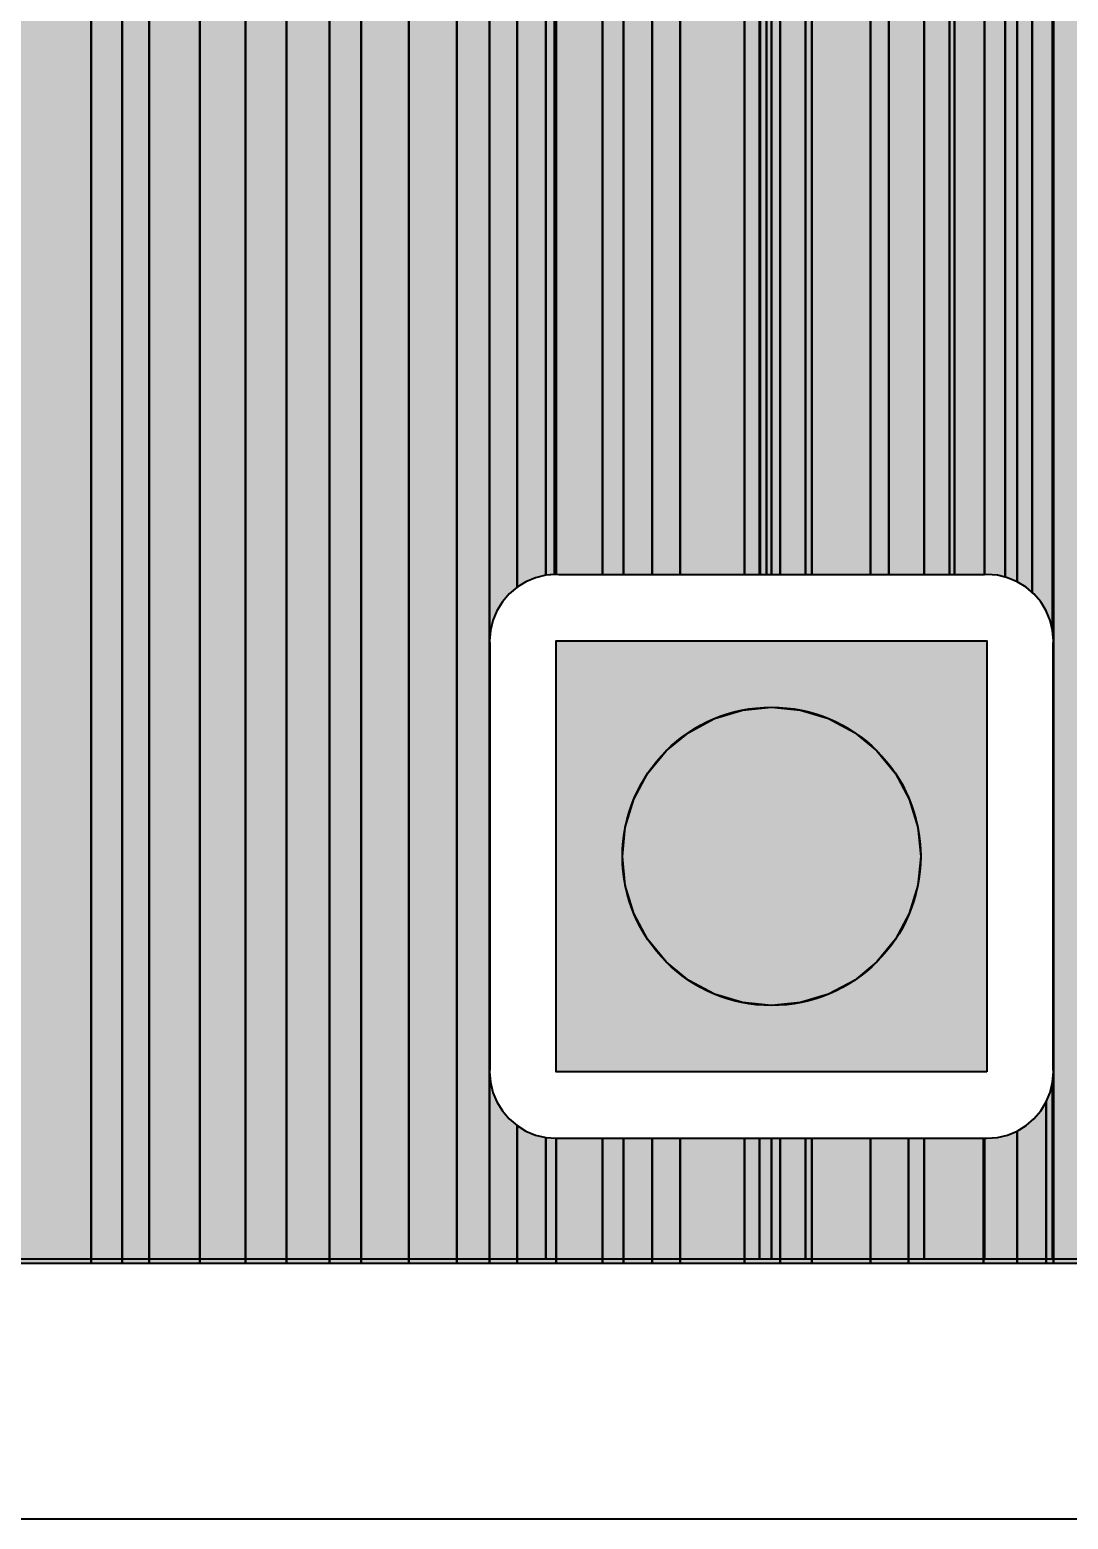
# Model space of a CAD drawing. Header units: millimetres. Extents: x 2 to 110, y 3 to 56.
# Drawn here: x 66.57 to 70.55, y 2.56 to 8.27 of the extents above; entities that cross this region are included whole.
import ezdxf

# ---------------------------------------------------------------- set-up
doc = ezdxf.new("R2010")
doc.units = ezdxf.units.MM
for name, color, linetype in [('bottom_copper', 7, 'Continuous'), ('bottom_silk', 7, 'Continuous'), ('drill_plated', 7, 'Continuous'), ('outline', 7, 'Continuous'), ('top_copper', 7, 'Continuous'), ('top_silk', 7, 'Continuous')]:
    doc.layers.add(name, color=color, linetype=linetype)

# ---------------------------------------------------------------- blocks, each defined once
blk = doc.blocks.new('Block27405')
at = {"layer": 'bottom_copper', "lineweight": 40}
for points in [[(1.1393, 2.6395), (0.9079, 2.6395), (0.9079, 48.9008), (0.9823, 48.8552), (1.1393, 48.7902), (1.1393, 2.6395)], [(1.1588, 2.6395), (1.1393, 2.6395), (1.1393, 48.7902), (1.1588, 48.7855), (1.1588, 2.6395)], [(0.9079, 2.6395), (0.8374, 2.6395), (0.8374, 42.4636), (0.8612, 42.5211), (0.8985, 42.6766), (0.9079, 42.836), (0.9079, 2.6395)], [(0.8374, 2.6395), (0.6125, 2.6395), (0.6125, 42.1154), (0.7164, 42.237), (0.8, 42.3733), (0.8374, 42.4636), (0.8374, 2.6395)], [(0.6125, 2.6395), (0.4909, 2.6395), (0.4909, 42.0115), (0.6125, 42.1154), (0.6125, 2.6395)], [(0.4909, 2.6395), (0.3546, 2.6395), (0.3546, 41.9279), (0.4909, 42.0115), (0.4909, 2.6395)], [(0.3546, 2.6395), (0.1079, 2.6395), (0.1079, 41.843), (0.2068, 41.8667), (0.3546, 41.9279), (0.3546, 2.6395)], [(1.2734, 2.6395), (1.1588, 2.6395), (1.1588, 38.772), (1.1713, 38.6126), (1.2086, 38.4571), (1.2698, 38.3093), (1.2734, 38.3034), (1.2734, 2.6395)], [(1.3529, 2.63), (1.3233, 2.6371), (1.2834, 2.6403), (1.2734, 2.6395), (1.2734, 38.3034), (1.3529, 38.1738), (1.3529, 2.63)], [(0.1079, 2.6395), (0, 2.6395), (0, 28.3273), (0.0612, 28.4751), (0.0985, 28.6306), (0.1079, 28.79), (0.1079, 2.6395)], [(0, 2.6395), (-0.1097, 2.6395), (-0.1097, 28.1605), (-0.0836, 28.191), (0, 28.3273), (0, 2.6395)], [(1.4573, 2.5711), (1.4332, 2.5916), (1.3991, 2.6125), (1.3621, 2.6278), (1.3529, 2.63), (1.3529, 17.868), (1.3654, 17.7086), (1.4027, 17.5531), (1.4573, 17.4212), (1.4573, 2.5711)], [(1.5382, 2.3855), (1.5351, 2.4253), (1.5257, 2.4642), (1.5104, 2.5012), (1.4895, 2.5353), (1.4639, 2.5653), (1.4573, 2.5711), (1.4573, 17.4212), (1.4639, 17.4053), (1.5382, 17.2842), (1.5382, 2.3855)], [(1.6514, 0), (1.5382, 0), (1.5382, 17.2842), (1.5475, 17.269), (1.6514, 17.1474), (1.6514, 0)], [(1.5382, 0.7345), (1.5374, 0.7445), (1.5374, 2.3755), (1.5382, 2.3855), (1.5382, 0.7345)], [(1.5382, 0), (1.5104, 0), (1.5104, 0.6188), (1.5257, 0.6558), (1.535, 0.6946), (1.5382, 0.7345), (1.5382, 0)], [(1.5104, 0), (1.3991, 0), (1.3991, 0.5075), (1.4332, 0.5284), (1.4636, 0.5543), (1.4895, 0.5847), (1.5104, 0.6188), (1.5104, 0)], [(0, 0), (-0.1097, 0), (-0.1097, 0.4805), (0, 0.4805), (0, 0)], [(0.1079, 0), (0, 0), (0, 0.4805), (0.1079, 0.4805), (0.1079, 0)], [(0.3546, 0), (0.1079, 0), (0.1079, 0.4805), (0.3546, 0.4805), (0.3546, 0)], [(0.4909, 0), (0.3546, 0), (0.3546, 0.4805), (0.4909, 0.4805), (0.4909, 0)], [(0.6125, 0), (0.4909, 0), (0.4909, 0.4805), (0.6125, 0.4805), (0.6125, 0)], [(0.8374, 0), (0.6125, 0), (0.6125, 0.4805), (0.8374, 0.4805), (0.8374, 0)], [(0.9823, 0), (0.8374, 0), (0.8374, 0.4805), (0.9823, 0.4805), (0.9823, 0)], [(1.2698, 0), (0.9823, 0), (0.9823, 0.4805), (1.2698, 0.4805), (1.2698, 0)], [(1.3991, 0), (1.2698, 0), (1.2698, 0.4805), (1.2734, 0.4805), (1.2834, 0.4797), (1.3232, 0.4829), (1.3621, 0.4922), (1.3991, 0.5075), (1.3991, 0)]]:
    blk.add_hatch(color=7, dxfattribs=at).paths.add_polyline_path(points, flags=0)
at = {"layer": 'bottom_copper', "color": 7, "lineweight": 40}
for points in [[(1.1393, 2.6395), (0.9079, 2.6395), (0.9079, 48.9008), (0.9823, 48.8552), (1.1393, 48.7902), (1.1393, 2.6395)], [(1.1588, 2.6395), (1.1393, 2.6395), (1.1393, 48.7902), (1.1588, 48.7855), (1.1588, 2.6395)], [(0.9079, 2.6395), (0.8374, 2.6395), (0.8374, 42.4636), (0.8612, 42.5211), (0.8985, 42.6766), (0.9079, 42.836), (0.9079, 2.6395)], [(0.8374, 2.6395), (0.6125, 2.6395), (0.6125, 42.1154), (0.7164, 42.237), (0.8, 42.3733), (0.8374, 42.4636), (0.8374, 2.6395)], [(0.6125, 2.6395), (0.4909, 2.6395), (0.4909, 42.0115), (0.6125, 42.1154), (0.6125, 2.6395)], [(0.4909, 2.6395), (0.3546, 2.6395), (0.3546, 41.9279), (0.4909, 42.0115), (0.4909, 2.6395)], [(0.3546, 2.6395), (0.1079, 2.6395), (0.1079, 41.843), (0.2068, 41.8667), (0.3546, 41.9279), (0.3546, 2.6395)], [(1.2734, 2.6395), (1.1588, 2.6395), (1.1588, 38.772), (1.1713, 38.6126), (1.2086, 38.4571), (1.2698, 38.3093), (1.2734, 38.3034), (1.2734, 2.6395)], [(1.3529, 2.63), (1.3233, 2.6371), (1.2834, 2.6403), (1.2734, 2.6395), (1.2734, 38.3034), (1.3529, 38.1738), (1.3529, 2.63)], [(0.1079, 2.6395), (0, 2.6395), (0, 28.3273), (0.0612, 28.4751), (0.0985, 28.6306), (0.1079, 28.79), (0.1079, 2.6395)], [(0, 2.6395), (-0.1097, 2.6395), (-0.1097, 28.1605), (-0.0836, 28.191), (0, 28.3273), (0, 2.6395)], [(1.4573, 2.5711), (1.4332, 2.5916), (1.3991, 2.6125), (1.3621, 2.6278), (1.3529, 2.63), (1.3529, 17.868), (1.3654, 17.7086), (1.4027, 17.5531), (1.4573, 17.4212), (1.4573, 2.5711)], [(1.5382, 2.3855), (1.5351, 2.4253), (1.5257, 2.4642), (1.5104, 2.5012), (1.4895, 2.5353), (1.4639, 2.5653), (1.4573, 2.5711), (1.4573, 17.4212), (1.4639, 17.4053), (1.5382, 17.2842), (1.5382, 2.3855)], [(1.6514, 0), (1.5382, 0), (1.5382, 17.2842), (1.5475, 17.269), (1.6514, 17.1474), (1.6514, 0)], [(1.5382, 0.7345), (1.5374, 0.7445), (1.5374, 2.3755), (1.5382, 2.3855), (1.5382, 0.7345)], [(1.5382, 0), (1.5104, 0), (1.5104, 0.6188), (1.5257, 0.6558), (1.535, 0.6946), (1.5382, 0.7345), (1.5382, 0)], [(1.5104, 0), (1.3991, 0), (1.3991, 0.5075), (1.4332, 0.5284), (1.4636, 0.5543), (1.4895, 0.5847), (1.5104, 0.6188), (1.5104, 0)], [(0, 0), (-0.1097, 0), (-0.1097, 0.4805), (0, 0.4805), (0, 0)], [(0.1079, 0), (0, 0), (0, 0.4805), (0.1079, 0.4805), (0.1079, 0)], [(0.3546, 0), (0.1079, 0), (0.1079, 0.4805), (0.3546, 0.4805), (0.3546, 0)], [(0.4909, 0), (0.3546, 0), (0.3546, 0.4805), (0.4909, 0.4805), (0.4909, 0)], [(0.6125, 0), (0.4909, 0), (0.4909, 0.4805), (0.6125, 0.4805), (0.6125, 0)], [(0.8374, 0), (0.6125, 0), (0.6125, 0.4805), (0.8374, 0.4805), (0.8374, 0)], [(0.9823, 0), (0.8374, 0), (0.8374, 0.4805), (0.9823, 0.4805), (0.9823, 0)], [(1.2698, 0), (0.9823, 0), (0.9823, 0.4805), (1.2698, 0.4805), (1.2698, 0)], [(1.3991, 0), (1.2698, 0), (1.2698, 0.4805), (1.2734, 0.4805), (1.2834, 0.4797), (1.3232, 0.4829), (1.3621, 0.4922), (1.3991, 0.5075), (1.3991, 0)]]:
    blk.add_lwpolyline(points, close=True, dxfattribs=at)
blk = doc.blocks.new('Block29029')
at = {"layer": 'bottom_copper', "lineweight": 40}
for points in [[(1.3459, 0), (0.9682, 0), (0.9682, 51.435), (1.3459, 51.435), (1.3459, 0)], [(1.4639, 0), (1.3459, 0), (1.3459, 49.82), (1.3592, 49.6506), (1.3989, 49.4854), (1.4639, 49.3284), (1.4639, 0)], [(1.5676, 0), (1.4639, 0), (1.4639, 49.3284), (1.5527, 49.1835), (1.5676, 49.166), (1.5676, 0)], [(1.7622, 0), (1.5676, 0), (1.5676, 28.79), (1.5801, 28.6306), (1.6174, 28.4751), (1.6786, 28.3273), (1.7622, 28.191), (1.7622, 0)], [(1.9371, 0), (1.7622, 0), (1.7622, 28.191), (1.8661, 28.0694), (1.9371, 28.0087), (1.9371, 0)], [(3.3851, 2.6395), (3.3047, 2.6395), (3.3047, 28.0672), (3.3073, 28.0694), (3.3851, 28.1605), (3.3851, 2.6395)], [(3.3047, 2.6395), (3.1372, 2.6395), (3.1272, 2.6403), (3.1272, 27.9296), (3.1857, 27.9655), (3.3047, 28.0672), (3.3047, 2.6395)], [(2.0941, 0), (1.9371, 0), (1.9371, 28.0087), (1.9877, 27.9655), (2.0941, 27.9002), (2.0941, 0)], [(3.1272, 2.6403), (3.0874, 2.6372), (3.0485, 2.6278), (3.0115, 2.6125), (2.9774, 2.5916), (2.9774, 27.8521), (3.0494, 27.8819), (3.1272, 27.9296), (3.1272, 2.6403)], [(2.2593, 0), (2.0941, 0), (2.0941, 27.9002), (2.124, 27.8819), (2.2593, 27.8259), (2.2593, 0)], [(2.3801, 0), (2.2593, 0), (2.2593, 27.8259), (2.2718, 27.8207), (2.3801, 27.7947), (2.3801, 0)], [(2.8724, 0), (2.7461, 0), (2.7461, 27.7834), (2.8724, 27.8137), (2.8724, 0)], [(2.9774, 2.5916), (2.947, 2.5657), (2.9211, 2.5353), (2.9002, 2.5012), (2.8849, 2.4642), (2.8756, 2.4254), (2.8724, 2.3855), (2.8724, 27.8137), (2.9016, 27.8207), (2.9774, 27.8521), (2.9774, 2.5916)], [(2.5622, 0), (2.3801, 0), (2.3801, 27.7947), (2.4273, 27.7834), (2.5622, 27.7728), (2.5622, 0)], [(2.7461, 0), (2.5622, 0), (2.5622, 27.7728), (2.5867, 27.7709), (2.7461, 27.7834), (2.7461, 0)], [(2.8732, 0.7445), (2.8724, 0.7345), (2.8724, 2.3855), (2.8732, 2.3755), (2.8732, 0.7445)], [(2.9774, 0), (2.8724, 0), (2.8724, 0.7345), (2.8755, 0.6947), (2.8849, 0.6558), (2.9002, 0.6188), (2.9211, 0.5847), (2.947, 0.5543), (2.9774, 0.5284), (2.9774, 0)], [(3.1272, 0), (2.9774, 0), (2.9774, 0.5284), (3.0115, 0.5075), (3.0485, 0.4922), (3.0873, 0.4829), (3.1272, 0.4797), (3.1272, 0)], [(3.3047, 0), (3.1272, 0), (3.1272, 0.4797), (3.1372, 0.4805), (3.3047, 0.4805), (3.3047, 0)], [(3.3851, 0), (3.3047, 0), (3.3047, 0.4805), (3.3851, 0.4805), (3.3851, 0)]]:
    blk.add_hatch(color=7, dxfattribs=at).paths.add_polyline_path(points, flags=0)
at = {"layer": 'bottom_copper', "color": 7, "lineweight": 40}
for points in [[(1.3459, 0), (0.9682, 0), (0.9682, 51.435), (1.3459, 51.435), (1.3459, 0)], [(1.4639, 0), (1.3459, 0), (1.3459, 49.82), (1.3592, 49.6506), (1.3989, 49.4854), (1.4639, 49.3284), (1.4639, 0)], [(1.5676, 0), (1.4639, 0), (1.4639, 49.3284), (1.5527, 49.1835), (1.5676, 49.166), (1.5676, 0)], [(1.7622, 0), (1.5676, 0), (1.5676, 28.79), (1.5801, 28.6306), (1.6174, 28.4751), (1.6786, 28.3273), (1.7622, 28.191), (1.7622, 0)], [(1.9371, 0), (1.7622, 0), (1.7622, 28.191), (1.8661, 28.0694), (1.9371, 28.0087), (1.9371, 0)], [(3.3851, 2.6395), (3.3047, 2.6395), (3.3047, 28.0672), (3.3073, 28.0694), (3.3851, 28.1605), (3.3851, 2.6395)], [(3.3047, 2.6395), (3.1372, 2.6395), (3.1272, 2.6403), (3.1272, 27.9296), (3.1857, 27.9655), (3.3047, 28.0672), (3.3047, 2.6395)], [(2.0941, 0), (1.9371, 0), (1.9371, 28.0087), (1.9877, 27.9655), (2.0941, 27.9002), (2.0941, 0)], [(3.1272, 2.6403), (3.0874, 2.6372), (3.0485, 2.6278), (3.0115, 2.6125), (2.9774, 2.5916), (2.9774, 27.8521), (3.0494, 27.8819), (3.1272, 27.9296), (3.1272, 2.6403)], [(2.2593, 0), (2.0941, 0), (2.0941, 27.9002), (2.124, 27.8819), (2.2593, 27.8259), (2.2593, 0)], [(2.3801, 0), (2.2593, 0), (2.2593, 27.8259), (2.2718, 27.8207), (2.3801, 27.7947), (2.3801, 0)], [(2.8724, 0), (2.7461, 0), (2.7461, 27.7834), (2.8724, 27.8137), (2.8724, 0)], [(2.9774, 2.5916), (2.947, 2.5657), (2.9211, 2.5353), (2.9002, 2.5012), (2.8849, 2.4642), (2.8756, 2.4254), (2.8724, 2.3855), (2.8724, 27.8137), (2.9016, 27.8207), (2.9774, 27.8521), (2.9774, 2.5916)], [(2.5622, 0), (2.3801, 0), (2.3801, 27.7947), (2.4273, 27.7834), (2.5622, 27.7728), (2.5622, 0)], [(2.7461, 0), (2.5622, 0), (2.5622, 27.7728), (2.5867, 27.7709), (2.7461, 27.7834), (2.7461, 0)], [(2.8732, 0.7445), (2.8724, 0.7345), (2.8724, 2.3855), (2.8732, 2.3755), (2.8732, 0.7445)], [(2.9774, 0), (2.8724, 0), (2.8724, 0.7345), (2.8755, 0.6947), (2.8849, 0.6558), (2.9002, 0.6188), (2.9211, 0.5847), (2.947, 0.5543), (2.9774, 0.5284), (2.9774, 0)], [(3.1272, 0), (2.9774, 0), (2.9774, 0.5284), (3.0115, 0.5075), (3.0485, 0.4922), (3.0873, 0.4829), (3.1272, 0.4797), (3.1272, 0)], [(3.3047, 0), (3.1272, 0), (3.1272, 0.4797), (3.1372, 0.4805), (3.3047, 0.4805), (3.3047, 0)], [(3.3851, 0), (3.3047, 0), (3.3047, 0.4805), (3.3851, 0.4805), (3.3851, 0)]]:
    blk.add_lwpolyline(points, close=True, dxfattribs=at)
blk = doc.blocks.new('Block90098')
at = {"layer": 'top_copper', "lineweight": 40}
for points in [[(0, 2.6235), (-0.1295, 2.6235), (-0.1295, 11.0356), (-0.1274, 11.0322), (-0.1015, 11.0018), (-0.0711, 10.9759), (-0.037, 10.955), (0, 10.9397), (0, 2.6235)], [(0.4555, 2.6235), (0, 2.6235), (0, 10.9397), (0.0388, 10.9303), (0.0787, 10.9272), (0.0887, 10.928), (0.4555, 10.928), (0.4555, 2.6235)], [(0.686, 2.6235), (0.4555, 2.6235), (0.4555, 10.928), (0.686, 10.928), (0.686, 2.6235)], [(0.8117, 2.5965), (0.7747, 2.6118), (0.7359, 2.6211), (0.696, 2.6243), (0.686, 2.6235), (0.686, 10.928), (0.8117, 10.928), (0.8117, 2.5965)], [(0.9476, 2.4094), (0.9383, 2.4482), (0.923, 2.4852), (0.9021, 2.5193), (0.8765, 2.5493), (0.8458, 2.5756), (0.8117, 2.5965), (0.8117, 10.928), (0.9476, 10.928), (0.9476, 2.4094)], [(0.9508, 2.3695), (0.9477, 2.4093), (0.9476, 10.928), (0.9508, 10.928), (0.9508, 2.3695)], [(1.064, 0), (0.9508, 0), (0.9508, 10.928), (1.064, 10.928), (1.064, 0)], [(0.9508, 0.7185), (0.95, 0.7285), (0.95, 2.3595), (0.9508, 2.3695), (0.9508, 0.7185)], [(0.9508, 0), (0.9477, 0), (0.9476, 0.6786), (0.9508, 0.7185), (0.9508, 0)], [(0.9476, 0), (0.8117, 0), (0.8117, 0.4915), (0.8458, 0.5124), (0.8762, 0.5383), (0.9021, 0.5687), (0.923, 0.6028), (0.9383, 0.6398), (0.9476, 0.6786), (0.9476, 0)], [(0, 0), (-0.1295, 0), (-0.1295, 0.4645), (0, 0.4645), (0, 0)], [(0.4555, 0), (0, 0), (0, 0.4645), (0.4555, 0.4645), (0.4555, 0)], [(0.686, 0), (0.4555, 0), (0.4555, 0.4645), (0.686, 0.4645), (0.686, 0)], [(0.8117, 0), (0.686, 0), (0.686, 0.4645), (0.696, 0.4637), (0.7358, 0.4669), (0.7747, 0.4762), (0.8117, 0.4915), (0.8117, 0)]]:
    blk.add_hatch(color=7, dxfattribs=at).paths.add_polyline_path(points, flags=0)
at = {"layer": 'top_copper', "color": 7, "lineweight": 40}
for points in [[(0, 2.6235), (-0.1295, 2.6235), (-0.1295, 11.0356), (-0.1274, 11.0322), (-0.1015, 11.0018), (-0.0711, 10.9759), (-0.037, 10.955), (0, 10.9397), (0, 2.6235)], [(0.4555, 2.6235), (0, 2.6235), (0, 10.9397), (0.0388, 10.9303), (0.0787, 10.9272), (0.0887, 10.928), (0.4555, 10.928), (0.4555, 2.6235)], [(0.686, 2.6235), (0.4555, 2.6235), (0.4555, 10.928), (0.686, 10.928), (0.686, 2.6235)], [(0.8117, 2.5965), (0.7747, 2.6118), (0.7359, 2.6211), (0.696, 2.6243), (0.686, 2.6235), (0.686, 10.928), (0.8117, 10.928), (0.8117, 2.5965)], [(0.9476, 2.4094), (0.9383, 2.4482), (0.923, 2.4852), (0.9021, 2.5193), (0.8765, 2.5493), (0.8458, 2.5756), (0.8117, 2.5965), (0.8117, 10.928), (0.9476, 10.928), (0.9476, 2.4094)], [(0.9508, 2.3695), (0.9477, 2.4093), (0.9476, 10.928), (0.9508, 10.928), (0.9508, 2.3695)], [(1.064, 0), (0.9508, 0), (0.9508, 10.928), (1.064, 10.928), (1.064, 0)], [(0.9508, 0.7185), (0.95, 0.7285), (0.95, 2.3595), (0.9508, 2.3695), (0.9508, 0.7185)], [(0.9508, 0), (0.9477, 0), (0.9476, 0.6786), (0.9508, 0.7185), (0.9508, 0)], [(0.9476, 0), (0.8117, 0), (0.8117, 0.4915), (0.8458, 0.5124), (0.8762, 0.5383), (0.9021, 0.5687), (0.923, 0.6028), (0.9383, 0.6398), (0.9476, 0.6786), (0.9476, 0)], [(0, 0), (-0.1295, 0), (-0.1295, 0.4645), (0, 0.4645), (0, 0)], [(0.4555, 0), (0, 0), (0, 0.4645), (0.4555, 0.4645), (0.4555, 0)], [(0.686, 0), (0.4555, 0), (0.4555, 0.4645), (0.686, 0.4645), (0.686, 0)], [(0.8117, 0), (0.686, 0), (0.686, 0.4645), (0.696, 0.4637), (0.7358, 0.4669), (0.7747, 0.4762), (0.8117, 0.4915), (0.8117, 0)]]:
    blk.add_lwpolyline(points, close=True, dxfattribs=at)
blk = doc.blocks.new('Block93553')
at = {"layer": 'top_copper', "lineweight": 40}
for points in [[(16.0134, 2.6235), (15.2445, 2.6235), (15.2345, 2.6243), (15.2286, 2.6238), (15.2286, 11.324), (16.0134, 11.324), (16.0134, 2.6235)], [(16.0165, 2.6235), (16.0134, 2.6235), (16.0134, 11.182), (16.0165, 11.1422), (16.0165, 2.6235)], [(16.0412, 2.6235), (16.0165, 2.6235), (16.0165, 11.1421), (16.0259, 11.1033), (16.0412, 11.0663), (16.0412, 2.6235)], [(16.06, 2.6235), (16.0412, 2.6235), (16.0412, 11.0663), (16.06, 11.0356), (16.06, 2.6235)], [(15.2286, 2.6238), (15.1947, 2.6212), (15.1946, 10.8022), (15.2008, 10.8123), (15.2161, 10.8493), (15.2255, 10.8881), (15.2286, 10.928), (15.2286, 2.6238)], [(15.1946, 2.6211), (15.1558, 2.6118), (15.1188, 2.5965), (15.0847, 2.5756), (15.0847, 10.699), (15.0895, 10.701), (15.1236, 10.7219), (15.154, 10.7478), (15.1799, 10.7782), (15.1946, 10.8022), (15.1946, 2.6211)], [(14.9797, 0), (12.6621, 0), (12.6621, 10.0832), (13.0952, 10.0832), (13.1102, 10.082), (13.1699, 10.0867), (13.2283, 10.1007), (13.2837, 10.1237), (13.3348, 10.155), (13.3804, 10.194), (13.3902, 10.2054), (13.8588, 10.674), (14.9638, 10.674), (14.9738, 10.6732), (14.9797, 10.6737), (14.9797, 0)], [(15.0847, 2.5756), (15.0543, 2.5497), (15.0284, 2.5193), (15.0075, 2.4852), (14.9922, 2.4482), (14.9829, 2.4094), (14.9797, 2.3695), (14.9797, 10.6737), (15.0137, 10.6763), (15.0525, 10.6857), (15.0847, 10.699), (15.0847, 2.5756)], [(14.9805, 0.7285), (14.9797, 0.7185), (14.9797, 2.3695), (14.9805, 2.3595), (14.9805, 0.7285)], [(15.0847, 0), (14.9797, 0), (14.9797, 0.7185), (14.9828, 0.6787), (14.9922, 0.6398), (15.0075, 0.6028), (15.0284, 0.5687), (15.0543, 0.5383), (15.0847, 0.5124), (15.0847, 0)], [(15.1946, 0), (15.0847, 0), (15.0847, 0.5124), (15.1188, 0.4915), (15.1558, 0.4762), (15.1946, 0.4669), (15.1946, 0)], [(16.0134, 0), (15.1947, 0), (15.1946, 0.4669), (15.2345, 0.4637), (15.2445, 0.4645), (16.0134, 0.4645), (16.0134, 0)], [(16.06, 0), (16.0134, 0), (16.0134, 0.4645), (16.06, 0.4645), (16.06, 0)]]:
    blk.add_hatch(color=7, dxfattribs=at).paths.add_polyline_path(points, flags=0)
at = {"layer": 'top_copper', "color": 7, "lineweight": 40}
for points in [[(16.0134, 2.6235), (15.2445, 2.6235), (15.2345, 2.6243), (15.2286, 2.6238), (15.2286, 11.324), (16.0134, 11.324), (16.0134, 2.6235)], [(16.0165, 2.6235), (16.0134, 2.6235), (16.0134, 11.182), (16.0165, 11.1422), (16.0165, 2.6235)], [(16.0412, 2.6235), (16.0165, 2.6235), (16.0165, 11.1421), (16.0259, 11.1033), (16.0412, 11.0663), (16.0412, 2.6235)], [(16.06, 2.6235), (16.0412, 2.6235), (16.0412, 11.0663), (16.06, 11.0356), (16.06, 2.6235)], [(15.2286, 2.6238), (15.1947, 2.6212), (15.1946, 10.8022), (15.2008, 10.8123), (15.2161, 10.8493), (15.2255, 10.8881), (15.2286, 10.928), (15.2286, 2.6238)], [(15.1946, 2.6211), (15.1558, 2.6118), (15.1188, 2.5965), (15.0847, 2.5756), (15.0847, 10.699), (15.0895, 10.701), (15.1236, 10.7219), (15.154, 10.7478), (15.1799, 10.7782), (15.1946, 10.8022), (15.1946, 2.6211)], [(14.9797, 0), (12.6621, 0), (12.6621, 10.0832), (13.0952, 10.0832), (13.1102, 10.082), (13.1699, 10.0867), (13.2283, 10.1007), (13.2837, 10.1237), (13.3348, 10.155), (13.3804, 10.194), (13.3902, 10.2054), (13.8588, 10.674), (14.9638, 10.674), (14.9738, 10.6732), (14.9797, 10.6737), (14.9797, 0)], [(15.0847, 2.5756), (15.0543, 2.5497), (15.0284, 2.5193), (15.0075, 2.4852), (14.9922, 2.4482), (14.9829, 2.4094), (14.9797, 2.3695), (14.9797, 10.6737), (15.0137, 10.6763), (15.0525, 10.6857), (15.0847, 10.699), (15.0847, 2.5756)], [(14.9805, 0.7285), (14.9797, 0.7185), (14.9797, 2.3695), (14.9805, 2.3595), (14.9805, 0.7285)], [(15.0847, 0), (14.9797, 0), (14.9797, 0.7185), (14.9828, 0.6787), (14.9922, 0.6398), (15.0075, 0.6028), (15.0284, 0.5687), (15.0543, 0.5383), (15.0847, 0.5124), (15.0847, 0)], [(15.1946, 0), (15.0847, 0), (15.0847, 0.5124), (15.1188, 0.4915), (15.1558, 0.4762), (15.1946, 0.4669), (15.1946, 0)], [(16.0134, 0), (15.1947, 0), (15.1946, 0.4669), (15.2345, 0.4637), (15.2445, 0.4645), (16.0134, 0.4645), (16.0134, 0)], [(16.06, 0), (16.0134, 0), (16.0134, 0.4645), (16.06, 0.4645), (16.06, 0)]]:
    blk.add_lwpolyline(points, close=True, dxfattribs=at)

msp = doc.modelspace()

# ---------------------------------------------------------------- hatches: boundary and pattern name
at = {"layer": 'bottom_copper', "lineweight": 40}
for points in [[(70.2395, 4.2725), (68.5885, 4.2725), (68.5885, 5.9235), (70.2395, 5.9235), (70.2395, 4.2725)], [(69.9745, 4.9865), (69.942, 4.8793), (69.8892, 4.7805), (69.8181, 4.6939), (69.7315, 4.6228), (69.6327, 4.57), (69.5255, 4.5375), (69.414, 4.5265), (69.3025, 4.5375), (69.1953, 4.57), (69.0965, 4.6228), (69.0099, 4.6939), (68.9388, 4.7805), (68.886, 4.8793), (68.8535, 4.9865), (68.8425, 5.098), (68.8535, 5.2095), (68.886, 5.3167), (68.9388, 5.4155), (69.0099, 5.5021), (69.0965, 5.5732), (69.1953, 5.626), (69.3025, 5.6585), (69.414, 5.6695), (69.5255, 5.6585), (69.6327, 5.626), (69.7315, 5.5732), (69.8181, 5.5021), (69.8892, 5.4155), (69.942, 5.3167), (69.9745, 5.2095), (69.9855, 5.098), (69.9745, 4.9865)]]:
    msp.add_hatch(color=7, dxfattribs=at).paths.add_polyline_path(points, flags=0)
at = {"layer": 'drill_plated', "lineweight": 40}
msp.add_hatch(color=7, dxfattribs=at).paths.add_polyline_path([(69.9745, 4.9865), (69.942, 4.8793), (69.8892, 4.7805), (69.8181, 4.6939), (69.7315, 4.6228), (69.6327, 4.57), (69.5255, 4.5375), (69.414, 4.5265), (69.3025, 4.5375), (69.1953, 4.57), (69.0965, 4.6228), (69.0099, 4.6939), (68.9388, 4.7805), (68.886, 4.8793), (68.8535, 4.9865), (68.8425, 5.098), (68.8535, 5.2095), (68.886, 5.3167), (68.9388, 5.4155), (69.0099, 5.5021), (69.0965, 5.5732), (69.1953, 5.626), (69.3025, 5.6585), (69.414, 5.6695), (69.5255, 5.6585), (69.6327, 5.626), (69.7315, 5.5732), (69.8181, 5.5021), (69.8892, 5.4155), (69.942, 5.3167), (69.9745, 5.2095), (69.9855, 5.098), (69.9745, 4.9865)], flags=0)
at = {"layer": 'top_copper', "lineweight": 40}
for points in [[(70.2395, 4.2725), (68.5885, 4.2725), (68.5885, 5.9235), (70.2395, 5.9235), (70.2395, 4.2725)], [(69.9745, 4.9865), (69.942, 4.8793), (69.8892, 4.7805), (69.8181, 4.6939), (69.7315, 4.6228), (69.6327, 4.57), (69.5255, 4.5375), (69.414, 4.5265), (69.3025, 4.5375), (69.1953, 4.57), (69.0965, 4.6228), (69.0099, 4.6939), (68.9388, 4.7805), (68.886, 4.8793), (68.8535, 4.9865), (68.8425, 5.098), (68.8535, 5.2095), (68.886, 5.3167), (68.9388, 5.4155), (69.0099, 5.5021), (69.0965, 5.5732), (69.1953, 5.626), (69.3025, 5.6585), (69.414, 5.6695), (69.5255, 5.6585), (69.6327, 5.626), (69.7315, 5.5732), (69.8181, 5.5021), (69.8892, 5.4155), (69.942, 5.3167), (69.9745, 5.2095), (69.9855, 5.098), (69.9745, 4.9865)]]:
    msp.add_hatch(color=7, dxfattribs=at).paths.add_polyline_path(points, flags=0)

# ---------------------------------------------------------------- linework, layer by layer
at = {"layer": 'bottom_copper', "color": 7, "lineweight": 40}
for p, q in [((68.8464, 6.1775), (68.8464, 31.6985)), ((68.8464, 31.6985), (68.8464, 6.1775)), ((68.5098, 6.1658), (68.4728, 6.1505)), ((68.5486, 6.1751), (68.5098, 6.1658)), ((68.5487, 6.1752), (68.5486, 6.1751)), ((68.5885, 6.1783), (68.5487, 6.1752)), ((68.5985, 6.1775), (68.5885, 6.1783)), ((68.8464, 6.1775), (68.5985, 6.1775)), ((70.2295, 6.1775), (68.8464, 6.1775)), ((70.2395, 6.1783), (70.2295, 6.1775)), ((70.2794, 6.1751), (70.2395, 6.1783)), ((70.3182, 6.1658), (70.2794, 6.1751)), ((70.3552, 6.1505), (70.3182, 6.1658)), ((68.4387, 6.1296), (68.4083, 6.1037)), ((68.4728, 6.1505), (68.4387, 6.1296)), ((70.3893, 6.1296), (70.3552, 6.1505)), ((70.4197, 6.1037), (70.3893, 6.1296)), ((68.3824, 6.0733), (68.3615, 6.0392)), ((68.4083, 6.1037), (68.3824, 6.0733)), ((70.4456, 6.0733), (70.4197, 6.1037)), ((70.4665, 6.0392), (70.4456, 6.0733)), ((68.3462, 6.0022), (68.3369, 5.9634)), ((68.3615, 6.0392), (68.3462, 6.0022)), ((70.4818, 6.0022), (70.4665, 6.0392)), ((70.4911, 5.9634), (70.4818, 6.0022)), ((68.3369, 5.9634), (68.3337, 5.9235)), ((70.4912, 5.9633), (70.4911, 5.9634)), ((70.4943, 5.9235), (70.4912, 5.9633)), ((68.3337, 5.9235), (68.3345, 5.9135)), ((68.3345, 5.9135), (68.3345, 4.2825)), ((68.5885, 5.9235), (70.2395, 5.9235)), ((68.5885, 4.2725), (68.5885, 5.9235)), ((70.2395, 5.9235), (70.2395, 4.2725)), ((70.4935, 5.9135), (70.4943, 5.9235)), ((70.4935, 4.2825), (70.4935, 5.9135)), ((68.3345, 4.2825), (68.3337, 4.2725)), ((70.4943, 4.2725), (70.4935, 4.2825)), ((68.3337, 4.2725), (68.3368, 4.2327)), ((68.3368, 4.2327), (68.3369, 4.2326)), ((68.3369, 4.2326), (68.3462, 4.1938)), ((70.2395, 4.2725), (68.5885, 4.2725)), ((70.4818, 4.1938), (70.4911, 4.2326)), ((70.4911, 4.2326), (70.4943, 4.2725)), ((68.3462, 4.1938), (68.3615, 4.1568)), ((70.4665, 4.1568), (70.4818, 4.1938)), ((68.3615, 4.1568), (68.3824, 4.1227)), ((68.3824, 4.1227), (68.4083, 4.0923)), ((70.4197, 4.0923), (70.4456, 4.1227)), ((70.4456, 4.1227), (70.4665, 4.1568)), ((68.4083, 4.0923), (68.4387, 4.0664)), ((68.4387, 4.0664), (68.4728, 4.0455)), ((70.3552, 4.0455), (70.3893, 4.0664)), ((70.3893, 4.0664), (70.4197, 4.0923)), ((68.4728, 4.0455), (68.5098, 4.0302)), ((68.5098, 4.0302), (68.5486, 4.0209)), ((68.5486, 4.0209), (68.5885, 4.0177)), ((68.5885, 4.0177), (68.5985, 4.0185)), ((68.5985, 4.0185), (68.8464, 4.0185)), ((68.8464, 3.538), (68.8464, 4.0185)), ((68.8464, 4.0185), (70.2295, 4.0185)), ((68.8464, 4.0185), (68.8464, 3.538)), ((70.2295, 4.0185), (70.2395, 4.0177)), ((70.2395, 4.0177), (70.2793, 4.0209)), ((70.2793, 4.0209), (70.2794, 4.0209)), ((70.2794, 4.0209), (70.3182, 4.0302)), ((70.3182, 4.0302), (70.3552, 4.0455)), ((68.8464, 3.538), (65.3483, 3.538)), ((71.1324, 3.538), (68.8464, 3.538))]:
    msp.add_line(p, q, dxfattribs=at)
for points in [[(70.2395, 4.2725), (68.5885, 4.2725), (68.5885, 5.9235), (70.2395, 5.9235), (70.2395, 4.2725)], [(69.9745, 4.9865), (69.942, 4.8793), (69.8892, 4.7805), (69.8181, 4.6939), (69.7315, 4.6228), (69.6327, 4.57), (69.5255, 4.5375), (69.414, 4.5265), (69.3025, 4.5375), (69.1953, 4.57), (69.0965, 4.6228), (69.0099, 4.6939), (68.9388, 4.7805), (68.886, 4.8793), (68.8535, 4.9865), (68.8425, 5.098), (68.8535, 5.2095), (68.886, 5.3167), (68.9388, 5.4155), (69.0099, 5.5021), (69.0965, 5.5732), (69.1953, 5.626), (69.3025, 5.6585), (69.414, 5.6695), (69.5255, 5.6585), (69.6327, 5.626), (69.7315, 5.5732), (69.8181, 5.5021), (69.8892, 5.4155), (69.942, 5.3167), (69.9745, 5.2095), (69.9855, 5.098), (69.9745, 4.9865)]]:
    msp.add_lwpolyline(points, close=True, dxfattribs=at)
msp.add_ellipse((69.414, 5.098), major_axis=(0.5715, 0), ratio=1, dxfattribs=at)
at = {"layer": 'bottom_silk', "color": 7, "lineweight": 40}
msp.add_line((110.054, 2.558), (2.104, 2.558), dxfattribs=at)
at = {"layer": 'drill_plated', "color": 7, "lineweight": 40}
msp.add_lwpolyline([(69.9745, 4.9865), (69.942, 4.8793), (69.8892, 4.7805), (69.8181, 4.6939), (69.7315, 4.6228), (69.6327, 4.57), (69.5255, 4.5375), (69.414, 4.5265), (69.3025, 4.5375), (69.1953, 4.57), (69.0965, 4.6228), (69.0099, 4.6939), (68.9388, 4.7805), (68.886, 4.8793), (68.8535, 4.9865), (68.8425, 5.098), (68.8535, 5.2095), (68.886, 5.3167), (68.9388, 5.4155), (69.0099, 5.5021), (69.0965, 5.5732), (69.1953, 5.626), (69.3025, 5.6585), (69.414, 5.6695), (69.5255, 5.6585), (69.6327, 5.626), (69.7315, 5.5732), (69.8181, 5.5021), (69.8892, 5.4155), (69.942, 5.3167), (69.9745, 5.2095), (69.9855, 5.098), (69.9745, 4.9865)], close=True, dxfattribs=at)
msp.add_ellipse((69.414, 5.098), major_axis=(0.5715, 0), ratio=1, dxfattribs=at)
at = {"layer": 'outline', "color": 7, "lineweight": 40}
msp.add_line((110.054, 2.558), (2.104, 2.558), dxfattribs=at)
at = {"layer": 'top_copper', "color": 7, "lineweight": 40}
for p, q in [((69.414, 6.1775), (69.414, 14.5896)), ((69.414, 14.5896), (69.414, 6.1775)), ((68.5098, 6.1658), (68.4728, 6.1505)), ((68.5486, 6.1751), (68.5098, 6.1658)), ((68.5487, 6.1752), (68.5486, 6.1751)), ((68.5885, 6.1783), (68.5487, 6.1752)), ((68.5985, 6.1775), (68.5885, 6.1783)), ((69.414, 6.1775), (68.5985, 6.1775)), ((70.2295, 6.1775), (69.414, 6.1775)), ((70.2395, 6.1783), (70.2295, 6.1775)), ((70.2794, 6.1751), (70.2395, 6.1783)), ((70.3182, 6.1658), (70.2794, 6.1751)), ((70.3552, 6.1505), (70.3182, 6.1658)), ((68.4387, 6.1296), (68.4083, 6.1037)), ((68.4728, 6.1505), (68.4387, 6.1296)), ((70.3893, 6.1296), (70.3552, 6.1505)), ((70.4197, 6.1037), (70.3893, 6.1296)), ((68.3824, 6.0733), (68.3615, 6.0392)), ((68.4083, 6.1037), (68.3824, 6.0733)), ((70.4456, 6.0733), (70.4197, 6.1037)), ((70.4665, 6.0392), (70.4456, 6.0733)), ((68.3462, 6.0022), (68.3369, 5.9634)), ((68.3615, 6.0392), (68.3462, 6.0022)), ((70.4818, 6.0022), (70.4665, 6.0392)), ((70.4911, 5.9634), (70.4818, 6.0022)), ((68.3369, 5.9634), (68.3337, 5.9235)), ((70.4912, 5.9633), (70.4911, 5.9634)), ((70.4943, 5.9235), (70.4912, 5.9633)), ((68.3337, 5.9235), (68.3345, 5.9135)), ((68.3345, 5.9135), (68.3345, 4.2825)), ((68.5885, 5.9235), (70.2395, 5.9235)), ((68.5885, 4.2725), (68.5885, 5.9235)), ((70.2395, 5.9235), (70.2395, 4.2725)), ((70.4935, 5.9135), (70.4943, 5.9235)), ((70.4935, 4.2825), (70.4935, 5.9135)), ((68.3345, 4.2825), (68.3337, 4.2725)), ((70.4943, 4.2725), (70.4935, 4.2825)), ((68.3337, 4.2725), (68.3368, 4.2327)), ((68.3368, 4.2327), (68.3369, 4.2326)), ((68.3369, 4.2326), (68.3462, 4.1938)), ((70.2395, 4.2725), (68.5885, 4.2725)), ((70.4818, 4.1938), (70.4911, 4.2326)), ((70.4911, 4.2326), (70.4943, 4.2725)), ((68.3462, 4.1938), (68.3615, 4.1568)), ((70.4665, 4.1568), (70.4818, 4.1938)), ((68.3615, 4.1568), (68.3824, 4.1227)), ((68.3824, 4.1227), (68.4083, 4.0923)), ((70.4197, 4.0923), (70.4456, 4.1227)), ((70.4456, 4.1227), (70.4665, 4.1568)), ((68.4083, 4.0923), (68.4387, 4.0664)), ((68.4387, 4.0664), (68.4728, 4.0455)), ((70.3552, 4.0455), (70.3893, 4.0664)), ((70.3893, 4.0664), (70.4197, 4.0923)), ((68.4728, 4.0455), (68.5098, 4.0302)), ((68.5098, 4.0302), (68.5486, 4.0209)), ((68.5486, 4.0209), (68.5885, 4.0177)), ((68.5885, 4.0177), (68.5985, 4.0185)), ((68.5985, 4.0185), (69.414, 4.0185)), ((69.414, 3.554), (69.414, 4.0185)), ((69.414, 4.0185), (70.2295, 4.0185)), ((69.414, 4.0185), (69.414, 3.554)), ((70.2295, 4.0185), (70.2395, 4.0177)), ((70.2395, 4.0177), (70.2793, 4.0209)), ((70.2793, 4.0209), (70.2794, 4.0209)), ((70.2794, 4.0209), (70.3182, 4.0302)), ((70.3182, 4.0302), (70.3552, 4.0455)), ((69.414, 3.554), (53.3298, 3.554)), ((71.9523, 3.554), (69.414, 3.554))]:
    msp.add_line(p, q, dxfattribs=at)
for points in [[(70.2395, 4.2725), (68.5885, 4.2725), (68.5885, 5.9235), (70.2395, 5.9235), (70.2395, 4.2725)], [(69.9745, 4.9865), (69.942, 4.8793), (69.8892, 4.7805), (69.8181, 4.6939), (69.7315, 4.6228), (69.6327, 4.57), (69.5255, 4.5375), (69.414, 4.5265), (69.3025, 4.5375), (69.1953, 4.57), (69.0965, 4.6228), (69.0099, 4.6939), (68.9388, 4.7805), (68.886, 4.8793), (68.8535, 4.9865), (68.8425, 5.098), (68.8535, 5.2095), (68.886, 5.3167), (68.9388, 5.4155), (69.0099, 5.5021), (69.0965, 5.5732), (69.1953, 5.626), (69.3025, 5.6585), (69.414, 5.6695), (69.5255, 5.6585), (69.6327, 5.626), (69.7315, 5.5732), (69.8181, 5.5021), (69.8892, 5.4155), (69.942, 5.3167), (69.9745, 5.2095), (69.9855, 5.098), (69.9745, 4.9865)]]:
    msp.add_lwpolyline(points, close=True, dxfattribs=at)
msp.add_ellipse((69.414, 5.098), major_axis=(0.5715, 0), ratio=1, dxfattribs=at)
at = {"layer": 'top_silk', "color": 7, "lineweight": 40}
msp.add_line((110.054, 2.558), (2.104, 2.558), dxfattribs=at)

# ---------------------------------------------------------------- block references
at = {"layer": 'bottom_copper'}
for name, p in [('Block29029', (65.4613, 3.538)), ('Block27405', (68.9561, 3.538))]:
    msp.add_blockref(name, p, dxfattribs=at)
at = {"layer": 'top_copper'}
for name, p in [('Block93553', (53.354, 3.554)), ('Block90098', (69.5435, 3.554))]:
    msp.add_blockref(name, p, dxfattribs=at)

doc.saveas('drawing.dxf')
